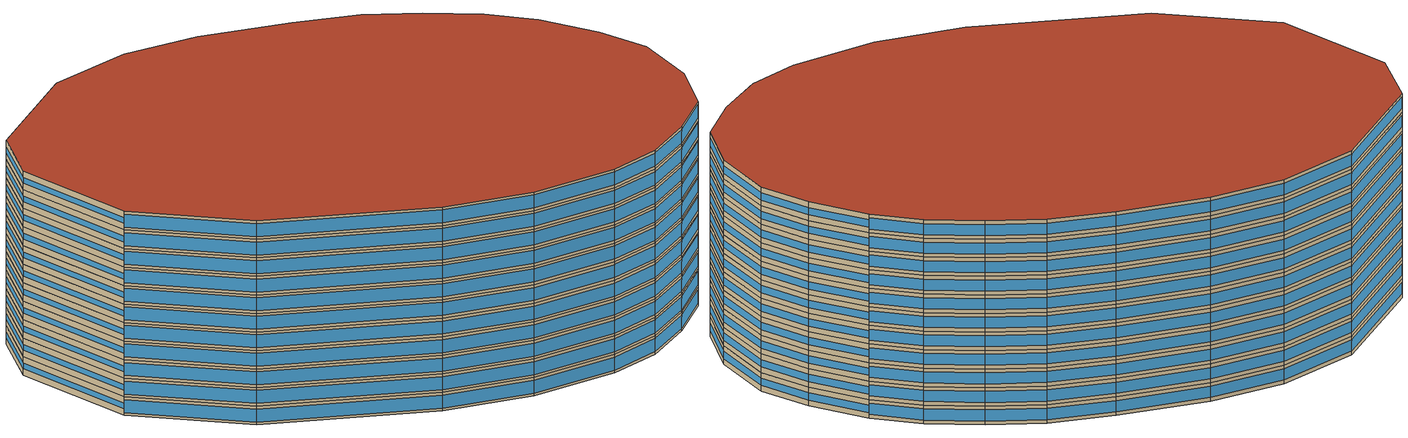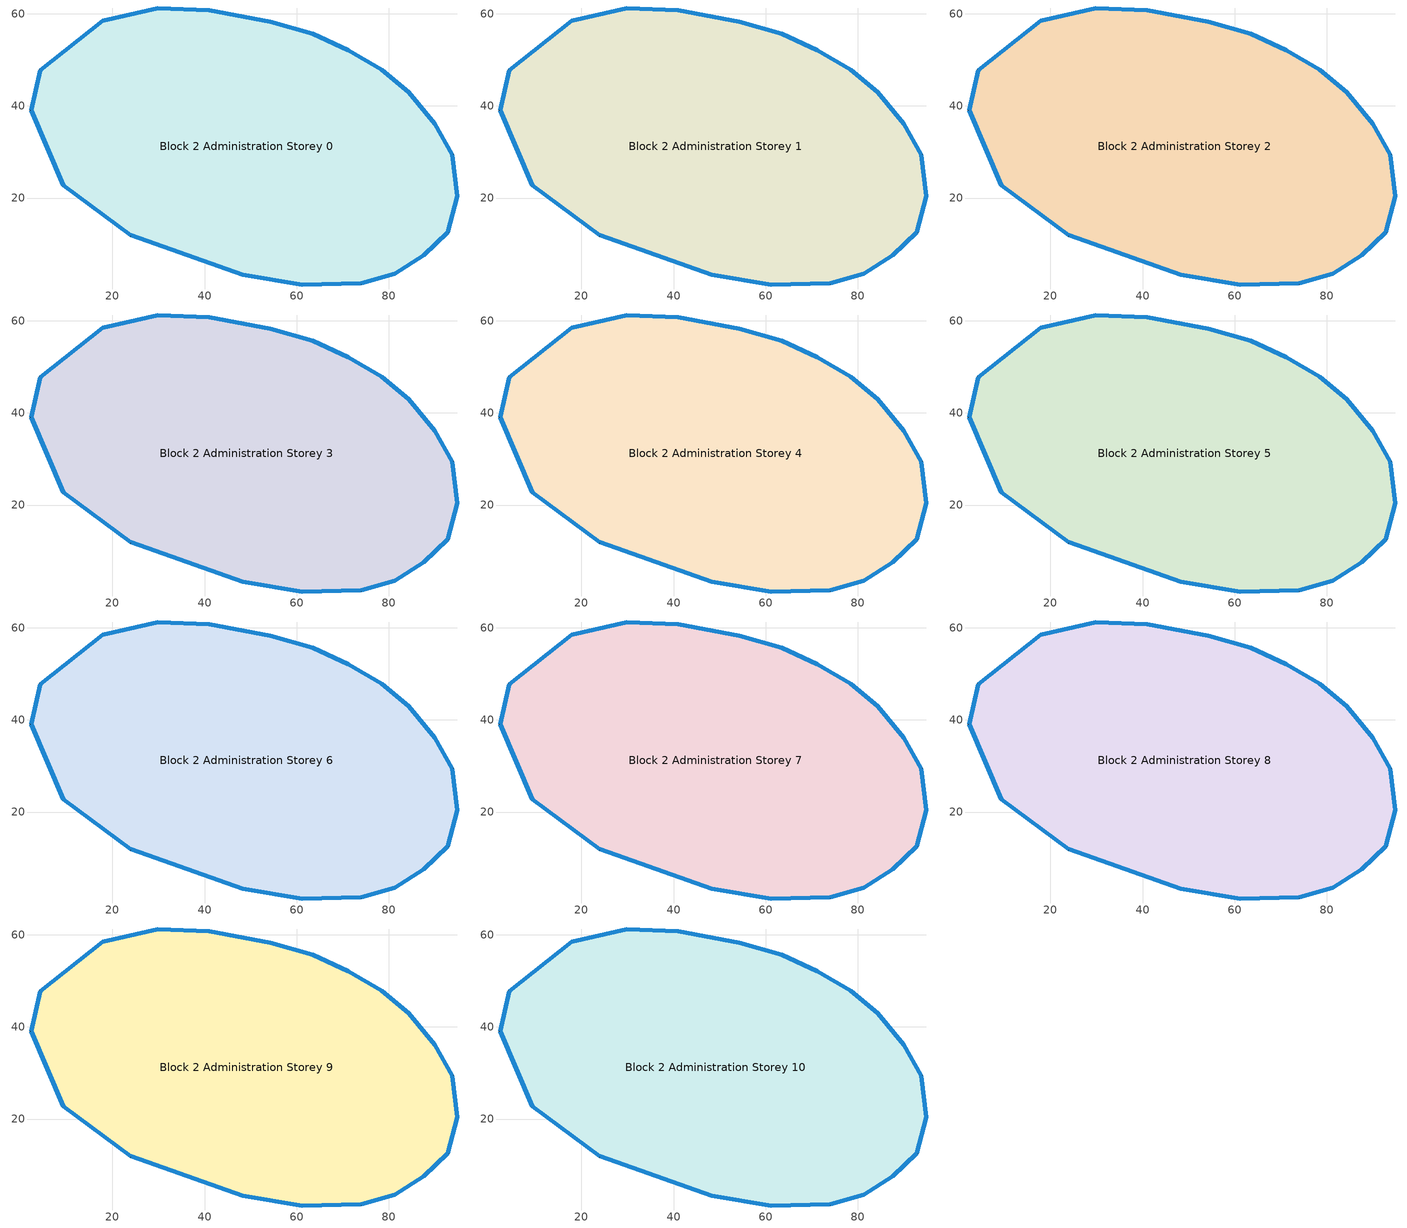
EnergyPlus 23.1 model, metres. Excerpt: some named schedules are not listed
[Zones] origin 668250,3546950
Block 2 Administration Storey 0
 floor ground (Project Floor): 84.34,42.97 90.03,36.08 93.82,29.38 94.82,20.41 92.78,12.61 87.57,7.54 81.31,3.55 73.98,1.55 61.23,1.11 48.26,3.34 24.03,11.92 9.3,22.77 2.42,39.07 4.36,47.75 17.87,58.51 29.82,61.26 40.98,60.77 54.24,58.22 63.54,55.71 71.25,52.07 78.5,47.86 z0
 wall outside (Project Wall): 78.5,47.86 71.25,52.07 63.54,55.71 54.24,58.22 40.98,60.77 29.82,61.26 17.87,58.51 4.36,47.75 2.42,39.07 9.3,22.77 24.03,11.92 48.26,3.34 61.23,1.11 73.98,1.55 81.31,3.55 87.57,7.54 92.78,12.61 94.82,20.41 93.82,29.38 90.03,36.08 84.34,42.97 78.5,47.86 z0:2.91
 window (Administration_north_window_construction): 78.5,47.87 71.26,52.07 / 71.25,52.07 63.55,55.71 / 63.54,55.71 54.25,58.22 / 54.24,58.22 40.99,60.77 / 40.97,60.77 29.83,61.26 / 29.82,61.25 17.88,58.51 / 17.87,58.5 4.36,47.75 / 84.34,42.97 78.5,47.86 z0.58:2.33
 window (Administration_west_window_construction): 4.36,47.74 2.42,39.07 / 2.43,39.06 9.3,22.78 z1.02:1.89
 window (Administration_south_window_construction): 9.31,22.76 24.02,11.93 / 24.04,11.92 48.24,3.34 / 48.26,3.34 61.23,1.11 / 61.24,1.11 73.97,1.55 / 73.98,1.55 81.31,3.55 / 81.31,3.55 87.57,7.53 / 87.58,7.54 92.78,12.61 z0.44:2.47
 window (Administration_east_window_construction): 92.78,12.62 94.82,20.41 / 94.82,20.41 93.82,29.37 / 93.82,29.38 90.03,36.07 / 90.03,36.08 84.35,42.97 z0.87:2.04
 roof outside (Project Ceiling): 87.57,7.54 92.78,12.61 94.82,20.41 93.82,29.38 90.03,36.08 84.34,42.97 78.5,47.86 71.25,52.07 63.54,55.71 54.24,58.22 40.98,60.77 29.82,61.26 17.87,58.51 4.36,47.75 2.42,39.07 9.3,22.77 24.03,11.92 48.26,3.34 61.23,1.11 73.98,1.55 81.31,3.55 z2.91
Block 2 Administration Storey 1
 floor outside (Project Floor): 84.34,42.97 90.03,36.08 93.82,29.38 94.82,20.41 92.78,12.61 87.57,7.54 81.31,3.55 73.98,1.55 61.23,1.11 48.26,3.34 24.03,11.92 9.3,22.77 2.42,39.07 4.36,47.75 17.87,58.51 29.82,61.26 40.98,60.77 54.24,58.22 63.54,55.71 71.25,52.07 78.5,47.86 z2.91
 wall outside (Project Wall): 78.5,47.86 71.25,52.07 63.54,55.71 54.24,58.22 40.98,60.77 29.82,61.26 17.87,58.51 4.36,47.75 2.42,39.07 9.3,22.77 24.03,11.92 48.26,3.34 61.23,1.11 73.98,1.55 81.31,3.55 87.57,7.54 92.78,12.61 94.82,20.41 93.82,29.38 90.03,36.08 84.34,42.97 78.5,47.86 z2.91:5.82
 window (Administration_north_window_construction): 78.5,47.87 71.26,52.07 / 71.25,52.07 63.55,55.71 / 63.54,55.71 54.25,58.22 / 54.24,58.22 40.99,60.77 / 40.97,60.77 29.83,61.26 / 29.82,61.25 17.88,58.51 / 17.87,58.5 4.36,47.75 / 84.34,42.97 78.5,47.86 z3.49:5.24
 window (Administration_west_window_construction): 4.36,47.74 2.42,39.07 / 2.43,39.06 9.3,22.78 z3.93:4.8
 window (Administration_south_window_construction): 9.31,22.76 24.02,11.93 / 24.04,11.92 48.24,3.34 / 48.26,3.34 61.23,1.11 / 61.24,1.11 73.97,1.55 / 73.98,1.55 81.31,3.55 / 81.31,3.55 87.57,7.53 / 87.58,7.54 92.78,12.61 z3.35:5.38
 window (Administration_east_window_construction): 92.78,12.62 94.82,20.41 / 94.82,20.41 93.82,29.37 / 93.82,29.38 90.03,36.07 / 90.03,36.08 84.35,42.97 z3.78:4.95
 roof outside (Project Ceiling): 87.57,7.54 92.78,12.61 94.82,20.41 93.82,29.38 90.03,36.08 84.34,42.97 78.5,47.86 71.25,52.07 63.54,55.71 54.24,58.22 40.98,60.77 29.82,61.26 17.87,58.51 4.36,47.75 2.42,39.07 9.3,22.77 24.03,11.92 48.26,3.34 61.23,1.11 73.98,1.55 81.31,3.55 z5.82
Block 2 Administration Storey 2
 floor outside (Project Floor): 84.34,42.97 90.03,36.08 93.82,29.38 94.82,20.41 92.78,12.61 87.57,7.54 81.31,3.55 73.98,1.55 61.23,1.11 48.26,3.34 24.03,11.92 9.3,22.77 2.42,39.07 4.36,47.75 17.87,58.51 29.82,61.26 40.98,60.77 54.24,58.22 63.54,55.71 71.25,52.07 78.5,47.86 z5.82
 wall outside (Project Wall): 78.5,47.86 71.25,52.07 63.54,55.71 54.24,58.22 40.98,60.77 29.82,61.26 17.87,58.51 4.36,47.75 2.42,39.07 9.3,22.77 24.03,11.92 48.26,3.34 61.23,1.11 73.98,1.55 81.31,3.55 87.57,7.54 92.78,12.61 94.82,20.41 93.82,29.38 90.03,36.08 84.34,42.97 78.5,47.86 z5.82:8.73
 window (Administration_north_window_construction): 78.5,47.87 71.26,52.07 / 71.25,52.07 63.55,55.71 / 63.54,55.71 54.25,58.22 / 54.24,58.22 40.99,60.77 / 40.97,60.77 29.83,61.26 / 29.82,61.25 17.88,58.51 / 17.87,58.5 4.36,47.75 / 84.34,42.97 78.5,47.86 z6.4:8.15
 window (Administration_west_window_construction): 4.36,47.74 2.42,39.07 / 2.43,39.06 9.3,22.78 z6.84:7.71
 window (Administration_south_window_construction): 9.31,22.76 24.02,11.93 / 24.04,11.92 48.24,3.34 / 48.26,3.34 61.23,1.11 / 61.24,1.11 73.97,1.55 / 73.98,1.55 81.31,3.55 / 81.31,3.55 87.57,7.53 / 87.58,7.54 92.78,12.61 z6.25:8.29
 window (Administration_east_window_construction): 92.78,12.62 94.82,20.41 / 94.82,20.41 93.82,29.37 / 93.82,29.38 90.03,36.07 / 90.03,36.08 84.35,42.97 z6.69:7.85
 roof outside (Project Ceiling): 87.57,7.54 92.78,12.61 94.82,20.41 93.82,29.38 90.03,36.08 84.34,42.97 78.5,47.86 71.25,52.07 63.54,55.71 54.24,58.22 40.98,60.77 29.82,61.26 17.87,58.51 4.36,47.75 2.42,39.07 9.3,22.77 24.03,11.92 48.26,3.34 61.23,1.11 73.98,1.55 81.31,3.55 z8.73
Block 2 Administration Storey 3
 floor outside (Project Floor): 84.34,42.97 90.03,36.08 93.82,29.38 94.82,20.41 92.78,12.61 87.57,7.54 81.31,3.55 73.98,1.55 61.23,1.11 48.26,3.34 24.03,11.92 9.3,22.77 2.42,39.07 4.36,47.75 17.87,58.51 29.82,61.26 40.98,60.77 54.24,58.22 63.54,55.71 71.25,52.07 78.5,47.86 z8.73
 wall outside (Project Wall): 78.5,47.86 71.25,52.07 63.54,55.71 54.24,58.22 40.98,60.77 29.82,61.26 17.87,58.51 4.36,47.75 2.42,39.07 9.3,22.77 24.03,11.92 48.26,3.34 61.23,1.11 73.98,1.55 81.31,3.55 87.57,7.54 92.78,12.61 94.82,20.41 93.82,29.38 90.03,36.08 84.34,42.97 78.5,47.86 z8.73:11.64
 window (Administration_north_window_construction): 78.5,47.87 71.26,52.07 / 71.25,52.07 63.55,55.71 / 63.54,55.71 54.25,58.22 / 54.24,58.22 40.99,60.77 / 40.97,60.77 29.83,61.26 / 29.82,61.25 17.88,58.51 / 17.87,58.5 4.36,47.75 / 84.34,42.97 78.5,47.86 z9.31:11.05
 window (Administration_west_window_construction): 4.36,47.74 2.42,39.07 / 2.43,39.06 9.3,22.78 z9.75:10.62
 window (Administration_south_window_construction): 9.31,22.76 24.02,11.93 / 24.04,11.92 48.24,3.34 / 48.26,3.34 61.23,1.11 / 61.24,1.11 73.97,1.55 / 73.98,1.55 81.31,3.55 / 81.31,3.55 87.57,7.53 / 87.58,7.54 92.78,12.61 z9.16:11.2
 window (Administration_east_window_construction): 92.78,12.62 94.82,20.41 / 94.82,20.41 93.82,29.37 / 93.82,29.38 90.03,36.07 / 90.03,36.08 84.35,42.97 z9.6:10.76
 roof outside (Project Ceiling): 87.57,7.54 92.78,12.61 94.82,20.41 93.82,29.38 90.03,36.08 84.34,42.97 78.5,47.86 71.25,52.07 63.54,55.71 54.24,58.22 40.98,60.77 29.82,61.26 17.87,58.51 4.36,47.75 2.42,39.07 9.3,22.77 24.03,11.92 48.26,3.34 61.23,1.11 73.98,1.55 81.31,3.55 z11.64
Block 2 Administration Storey 4
 floor outside (Project Floor): 84.34,42.97 90.03,36.08 93.82,29.38 94.82,20.41 92.78,12.61 87.57,7.54 81.31,3.55 73.98,1.55 61.23,1.11 48.26,3.34 24.03,11.92 9.3,22.77 2.42,39.07 4.36,47.75 17.87,58.51 29.82,61.26 40.98,60.77 54.24,58.22 63.54,55.71 71.25,52.07 78.5,47.86 z11.64
 wall outside (Project Wall): 78.5,47.86 71.25,52.07 63.54,55.71 54.24,58.22 40.98,60.77 29.82,61.26 17.87,58.51 4.36,47.75 2.42,39.07 9.3,22.77 24.03,11.92 48.26,3.34 61.23,1.11 73.98,1.55 81.31,3.55 87.57,7.54 92.78,12.61 94.82,20.41 93.82,29.38 90.03,36.08 84.34,42.97 78.5,47.86 z11.64:14.55
 window (Administration_north_window_construction): 78.5,47.87 71.26,52.07 / 71.25,52.07 63.55,55.71 / 63.54,55.71 54.25,58.22 / 54.24,58.22 40.99,60.77 / 40.97,60.77 29.83,61.26 / 29.82,61.25 17.88,58.51 / 17.87,58.5 4.36,47.75 / 84.34,42.97 78.5,47.86 z12.22:13.96
 window (Administration_west_window_construction): 4.36,47.74 2.42,39.07 / 2.43,39.06 9.3,22.78 z12.65:13.53
 window (Administration_south_window_construction): 9.31,22.76 24.02,11.93 / 24.04,11.92 48.24,3.34 / 48.26,3.34 61.23,1.11 / 61.24,1.11 73.97,1.55 / 73.98,1.55 81.31,3.55 / 81.31,3.55 87.57,7.53 / 87.58,7.54 92.78,12.61 z12.07:14.11
 window (Administration_east_window_construction): 92.78,12.62 94.82,20.41 / 94.82,20.41 93.82,29.37 / 93.82,29.38 90.03,36.07 / 90.03,36.08 84.35,42.97 z12.51:13.67
 roof outside (Project Ceiling): 87.57,7.54 92.78,12.61 94.82,20.41 93.82,29.38 90.03,36.08 84.34,42.97 78.5,47.86 71.25,52.07 63.54,55.71 54.24,58.22 40.98,60.77 29.82,61.26 17.87,58.51 4.36,47.75 2.42,39.07 9.3,22.77 24.03,11.92 48.26,3.34 61.23,1.11 73.98,1.55 81.31,3.55 z14.55
Block 2 Administration Storey 5
 floor outside (Project Floor): 84.34,42.97 90.03,36.08 93.82,29.38 94.82,20.41 92.78,12.61 87.57,7.54 81.31,3.55 73.98,1.55 61.23,1.11 48.26,3.34 24.03,11.92 9.3,22.77 2.42,39.07 4.36,47.75 17.87,58.51 29.82,61.26 40.98,60.77 54.24,58.22 63.54,55.71 71.25,52.07 78.5,47.86 z14.55
 wall outside (Project Wall): 78.5,47.86 71.25,52.07 63.54,55.71 54.24,58.22 40.98,60.77 29.82,61.26 17.87,58.51 4.36,47.75 2.42,39.07 9.3,22.77 24.03,11.92 48.26,3.34 61.23,1.11 73.98,1.55 81.31,3.55 87.57,7.54 92.78,12.61 94.82,20.41 93.82,29.38 90.03,36.08 84.34,42.97 78.5,47.86 z14.55:17.45
 window (Administration_north_window_construction): 78.5,47.87 71.26,52.07 / 71.25,52.07 63.55,55.71 / 63.54,55.71 54.25,58.22 / 54.24,58.22 40.99,60.77 / 40.97,60.77 29.83,61.26 / 29.82,61.25 17.88,58.51 / 17.87,58.5 4.36,47.75 / 84.34,42.97 78.5,47.86 z15.13:16.87
 window (Administration_west_window_construction): 4.36,47.74 2.42,39.07 / 2.43,39.06 9.3,22.78 z15.56:16.44
 window (Administration_south_window_construction): 9.31,22.76 24.02,11.93 / 24.04,11.92 48.24,3.34 / 48.26,3.34 61.23,1.11 / 61.24,1.11 73.97,1.55 / 73.98,1.55 81.31,3.55 / 81.31,3.55 87.57,7.53 / 87.58,7.54 92.78,12.61 z14.98:17.02
 window (Administration_east_window_construction): 92.78,12.62 94.82,20.41 / 94.82,20.41 93.82,29.37 / 93.82,29.38 90.03,36.07 / 90.03,36.08 84.35,42.97 z15.42:16.58
 roof outside (Project Ceiling): 87.57,7.54 92.78,12.61 94.82,20.41 93.82,29.38 90.03,36.08 84.34,42.97 78.5,47.86 71.25,52.07 63.54,55.71 54.24,58.22 40.98,60.77 29.82,61.26 17.87,58.51 4.36,47.75 2.42,39.07 9.3,22.77 24.03,11.92 48.26,3.34 61.23,1.11 73.98,1.55 81.31,3.55 z17.45
Block 2 Administration Storey 6
 floor outside (Project Floor): 84.34,42.97 90.03,36.08 93.82,29.38 94.82,20.41 92.78,12.61 87.57,7.54 81.31,3.55 73.98,1.55 61.23,1.11 48.26,3.34 24.03,11.92 9.3,22.77 2.42,39.07 4.36,47.75 17.87,58.51 29.82,61.26 40.98,60.77 54.24,58.22 63.54,55.71 71.25,52.07 78.5,47.86 z17.45
 wall outside (Project Wall): 78.5,47.86 71.25,52.07 63.54,55.71 54.24,58.22 40.98,60.77 29.82,61.26 17.87,58.51 4.36,47.75 2.42,39.07 9.3,22.77 24.03,11.92 48.26,3.34 61.23,1.11 73.98,1.55 81.31,3.55 87.57,7.54 92.78,12.61 94.82,20.41 93.82,29.38 90.03,36.08 84.34,42.97 78.5,47.86 z17.45:20.36
 window (Administration_north_window_construction): 78.5,47.87 71.26,52.07 / 71.25,52.07 63.55,55.71 / 63.54,55.71 54.25,58.22 / 54.24,58.22 40.99,60.77 / 40.97,60.77 29.83,61.26 / 29.82,61.25 17.88,58.51 / 17.87,58.5 4.36,47.75 / 84.34,42.97 78.5,47.86 z18.04:19.78
 window (Administration_west_window_construction): 4.36,47.74 2.42,39.07 / 2.43,39.06 9.3,22.78 z18.47:19.35
 window (Administration_south_window_construction): 9.31,22.76 24.02,11.93 / 24.04,11.92 48.24,3.34 / 48.26,3.34 61.23,1.11 / 61.24,1.11 73.97,1.55 / 73.98,1.55 81.31,3.55 / 81.31,3.55 87.57,7.53 / 87.58,7.54 92.78,12.61 z17.89:19.93
 window (Administration_east_window_construction): 92.78,12.62 94.82,20.41 / 94.82,20.41 93.82,29.37 / 93.82,29.38 90.03,36.07 / 90.03,36.08 84.35,42.97 z18.33:19.49
 roof outside (Project Ceiling): 87.57,7.54 92.78,12.61 94.82,20.41 93.82,29.38 90.03,36.08 84.34,42.97 78.5,47.86 71.25,52.07 63.54,55.71 54.24,58.22 40.98,60.77 29.82,61.26 17.87,58.51 4.36,47.75 2.42,39.07 9.3,22.77 24.03,11.92 48.26,3.34 61.23,1.11 73.98,1.55 81.31,3.55 z20.36
Block 2 Administration Storey 7
 floor outside (Project Floor): 84.34,42.97 90.03,36.08 93.82,29.38 94.82,20.41 92.78,12.61 87.57,7.54 81.31,3.55 73.98,1.55 61.23,1.11 48.26,3.34 24.03,11.92 9.3,22.77 2.42,39.07 4.36,47.75 17.87,58.51 29.82,61.26 40.98,60.77 54.24,58.22 63.54,55.71 71.25,52.07 78.5,47.86 z20.36
 wall outside (Project Wall): 78.5,47.86 71.25,52.07 63.54,55.71 54.24,58.22 40.98,60.77 29.82,61.26 17.87,58.51 4.36,47.75 2.42,39.07 9.3,22.77 24.03,11.92 48.26,3.34 61.23,1.11 73.98,1.55 81.31,3.55 87.57,7.54 92.78,12.61 94.82,20.41 93.82,29.38 90.03,36.08 84.34,42.97 78.5,47.86 z20.36:23.27
 window (Administration_north_window_construction): 78.5,47.87 71.26,52.07 / 71.25,52.07 63.55,55.71 / 63.54,55.71 54.25,58.22 / 54.24,58.22 40.99,60.77 / 40.97,60.77 29.83,61.26 / 29.82,61.25 17.88,58.51 / 17.87,58.5 4.36,47.75 / 84.34,42.97 78.5,47.86 z20.95:22.69
 window (Administration_west_window_construction): 4.36,47.74 2.42,39.07 / 2.43,39.06 9.3,22.78 z21.38:22.25
 window (Administration_south_window_construction): 9.31,22.76 24.02,11.93 / 24.04,11.92 48.24,3.34 / 48.26,3.34 61.23,1.11 / 61.24,1.11 73.97,1.55 / 73.98,1.55 81.31,3.55 / 81.31,3.55 87.57,7.53 / 87.58,7.54 92.78,12.61 z20.8:22.84
 window (Administration_east_window_construction): 92.78,12.62 94.82,20.41 / 94.82,20.41 93.82,29.37 / 93.82,29.38 90.03,36.07 / 90.03,36.08 84.35,42.97 z21.24:22.4
 roof outside (Project Ceiling): 87.57,7.54 92.78,12.61 94.82,20.41 93.82,29.38 90.03,36.08 84.34,42.97 78.5,47.86 71.25,52.07 63.54,55.71 54.24,58.22 40.98,60.77 29.82,61.26 17.87,58.51 4.36,47.75 2.42,39.07 9.3,22.77 24.03,11.92 48.26,3.34 61.23,1.11 73.98,1.55 81.31,3.55 z23.27
Block 2 Administration Storey 8
 floor outside (Project Floor): 84.34,42.97 90.03,36.08 93.82,29.38 94.82,20.41 92.78,12.61 87.57,7.54 81.31,3.55 73.98,1.55 61.23,1.11 48.26,3.34 24.03,11.92 9.3,22.77 2.42,39.07 4.36,47.75 17.87,58.51 29.82,61.26 40.98,60.77 54.24,58.22 63.54,55.71 71.25,52.07 78.5,47.86 z23.27
 wall outside (Project Wall): 78.5,47.86 71.25,52.07 63.54,55.71 54.24,58.22 40.98,60.77 29.82,61.26 17.87,58.51 4.36,47.75 2.42,39.07 9.3,22.77 24.03,11.92 48.26,3.34 61.23,1.11 73.98,1.55 81.31,3.55 87.57,7.54 92.78,12.61 94.82,20.41 93.82,29.38 90.03,36.08 84.34,42.97 78.5,47.86 z23.27:26.18
 window (Administration_north_window_construction): 78.5,47.87 71.26,52.07 / 71.25,52.07 63.55,55.71 / 63.54,55.71 54.25,58.22 / 54.24,58.22 40.99,60.77 / 40.97,60.77 29.83,61.26 / 29.82,61.25 17.88,58.51 / 17.87,58.5 4.36,47.75 / 84.34,42.97 78.5,47.86 z23.85:25.6
 window (Administration_west_window_construction): 4.36,47.74 2.42,39.07 / 2.43,39.06 9.3,22.78 z24.29:25.16
 window (Administration_south_window_construction): 9.31,22.76 24.02,11.93 / 24.04,11.92 48.24,3.34 / 48.26,3.34 61.23,1.11 / 61.24,1.11 73.97,1.55 / 73.98,1.55 81.31,3.55 / 81.31,3.55 87.57,7.53 / 87.58,7.54 92.78,12.61 z23.71:25.75
 window (Administration_east_window_construction): 92.78,12.62 94.82,20.41 / 94.82,20.41 93.82,29.37 / 93.82,29.38 90.03,36.07 / 90.03,36.08 84.35,42.97 z24.15:25.31
 roof outside (Project Ceiling): 87.57,7.54 92.78,12.61 94.82,20.41 93.82,29.38 90.03,36.08 84.34,42.97 78.5,47.86 71.25,52.07 63.54,55.71 54.24,58.22 40.98,60.77 29.82,61.26 17.87,58.51 4.36,47.75 2.42,39.07 9.3,22.77 24.03,11.92 48.26,3.34 61.23,1.11 73.98,1.55 81.31,3.55 z26.18
Block 2 Administration Storey 9
 floor outside (Project Floor): 84.34,42.97 90.03,36.08 93.82,29.38 94.82,20.41 92.78,12.61 87.57,7.54 81.31,3.55 73.98,1.55 61.23,1.11 48.26,3.34 24.03,11.92 9.3,22.77 2.42,39.07 4.36,47.75 17.87,58.51 29.82,61.26 40.98,60.77 54.24,58.22 63.54,55.71 71.25,52.07 78.5,47.86 z26.18
 wall outside (Project Wall): 78.5,47.86 71.25,52.07 63.54,55.71 54.24,58.22 40.98,60.77 29.82,61.26 17.87,58.51 4.36,47.75 2.42,39.07 9.3,22.77 24.03,11.92 48.26,3.34 61.23,1.11 73.98,1.55 81.31,3.55 87.57,7.54 92.78,12.61 94.82,20.41 93.82,29.38 90.03,36.08 84.34,42.97 78.5,47.86 z26.18:29.09
 window (Administration_north_window_construction): 78.5,47.87 71.26,52.07 / 71.25,52.07 63.55,55.71 / 63.54,55.71 54.25,58.22 / 54.24,58.22 40.99,60.77 / 40.97,60.77 29.83,61.26 / 29.82,61.25 17.88,58.51 / 17.87,58.5 4.36,47.75 / 84.34,42.97 78.5,47.86 z26.76:28.51
 window (Administration_west_window_construction): 4.36,47.74 2.42,39.07 / 2.43,39.06 9.3,22.78 z27.2:28.07
 window (Administration_south_window_construction): 9.31,22.76 24.02,11.93 / 24.04,11.92 48.24,3.34 / 48.26,3.34 61.23,1.11 / 61.24,1.11 73.97,1.55 / 73.98,1.55 81.31,3.55 / 81.31,3.55 87.57,7.53 / 87.58,7.54 92.78,12.61 z26.62:28.65
 window (Administration_east_window_construction): 92.78,12.62 94.82,20.41 / 94.82,20.41 93.82,29.37 / 93.82,29.38 90.03,36.07 / 90.03,36.08 84.35,42.97 z27.05:28.22
 roof outside (Project Ceiling): 87.57,7.54 92.78,12.61 94.82,20.41 93.82,29.38 90.03,36.08 84.34,42.97 78.5,47.86 71.25,52.07 63.54,55.71 54.24,58.22 40.98,60.77 29.82,61.26 17.87,58.51 4.36,47.75 2.42,39.07 9.3,22.77 24.03,11.92 48.26,3.34 61.23,1.11 73.98,1.55 81.31,3.55 z29.09
Block 2 Administration Storey 10
 floor outside (Project Floor): 84.34,42.97 90.03,36.08 93.82,29.38 94.82,20.41 92.78,12.61 87.57,7.54 81.31,3.55 73.98,1.55 61.23,1.11 48.26,3.34 24.03,11.92 9.3,22.77 2.42,39.07 4.36,47.75 17.87,58.51 29.82,61.26 40.98,60.77 54.24,58.22 63.54,55.71 71.25,52.07 78.5,47.86 z29.09
 wall outside (Project Wall): 78.5,47.86 71.25,52.07 63.54,55.71 54.24,58.22 40.98,60.77 29.82,61.26 17.87,58.51 4.36,47.75 2.42,39.07 9.3,22.77 24.03,11.92 48.26,3.34 61.23,1.11 73.98,1.55 81.31,3.55 87.57,7.54 92.78,12.61 94.82,20.41 93.82,29.38 90.03,36.08 84.34,42.97 78.5,47.86 z29.09:32
 window (Administration_north_window_construction): 78.5,47.87 71.26,52.07 / 71.25,52.07 63.55,55.71 / 63.54,55.71 54.25,58.22 / 54.24,58.22 40.99,60.77 / 40.97,60.77 29.83,61.26 / 29.82,61.25 17.88,58.51 / 17.87,58.5 4.36,47.75 / 84.34,42.97 78.5,47.86 z29.67:31.42
 window (Administration_west_window_construction): 4.36,47.74 2.42,39.07 / 2.43,39.06 9.3,22.78 z30.11:30.98
 window (Administration_south_window_construction): 9.31,22.76 24.02,11.93 / 24.04,11.92 48.24,3.34 / 48.26,3.34 61.23,1.11 / 61.24,1.11 73.97,1.55 / 73.98,1.55 81.31,3.55 / 81.31,3.55 87.57,7.53 / 87.58,7.54 92.78,12.61 z29.53:31.56
 window (Administration_east_window_construction): 92.78,12.62 94.82,20.41 / 94.82,20.41 93.82,29.37 / 93.82,29.38 90.03,36.07 / 90.03,36.08 84.35,42.97 z29.96:31.13
 roof outside (Project Flat Roof): 87.57,7.54 92.78,12.61 94.82,20.41 93.82,29.38 90.03,36.08 84.34,42.97 78.5,47.86 71.25,52.07 63.54,55.71 54.24,58.22 40.98,60.77 29.82,61.26 17.87,58.51 4.36,47.75 2.42,39.07 9.3,22.77 24.03,11.92 48.26,3.34 61.23,1.11 73.98,1.55 81.31,3.55 z32
[Building]
Building_1: North Axis=0; Terrain=City; Loads Convergence Tolerance Value=0.04; Temperature Convergence Tolerance Value=0.4; Solar Distribution=FullExterior; Maximum Number of Warmup Days=25; Minimum Number of Warmup Days=6
[Site:Location]
CHN Design_Conditions: Latitude=30; Longitude=114; Time Zone=8; Elevation=12
[SIZINGPERIOD:DESIGNDAY] Day of Month=21; DryBulb Temperature Range Modifier Type=DefaultMultipliers; Humidity Condition Type=Wetbulb; Barometric Pressure=101181; Rain Indicator=No; Snow Indicator=No; Daylight Saving Time Indicator=No; Sky Clearness=0; Begin Environment Reset Mode=FullResetAtBeginEnvironment
Name | Month | Day Type | Maximum DryBulb Temperature | Daily DryBulb Temperature Range | Wetbulb or DewPoint at Maximum DryBulb | Wind Speed | Wind Direction | Solar Model Indicator | ASHRAE Clear Sky Optical Depth for Beam Irradiance taub | ASHRAE Clear Sky Optical Depth for Diffuse Irradiance taud
Ann Htg 99.6% Condns DB | 1 | WinterDesignDay | -10 | 0 | -4.8 | 1 | 340 | ASHRAEClearSky | 0 | 0
Ann Clg .4% Condns DB=>MWB | 7 | SummerDesignDay | 40 | 6.6 | 27.1 | 3.5 | 220 | ASHRAETau | 0.781 | 1.413
[MATERIAL]
DefaultMaterial: Roughness=Rough; Thickness=0.1; Conductivity=0.1; Density=1000; Specific Heat=1000; Thermal Absorptance=0.9; Solar Absorptance=0.7; Visible Absorptance=0.7
[WINDOWMATERIAL:SIMPLEGLAZINGSYSTEM] UFactor=3; Visible Transmittance=0.6
Name | Solar Heat Gain Coefficient
Administration_east_window; Administration_south_window; Administration_west_window | 0.3
Administration_north_window | 0.35
[CONSTRUCTION]
Project Wall; Project Floor; Project Flat Roof; Project Ceiling: DefaultMaterial
Administration_east_window_construction: Administration_east_window
Administration_south_window_construction: Administration_south_window
Administration_west_window_construction: Administration_west_window
Administration_north_window_construction: Administration_north_window
[SPACE] Ceiling Height=autocalculate; Volume=autocalculate; Floor Area=autocalculate; Space Type=Administration
Name | Zone
Block 2 Administration Storey 0_space | Block 2 Administration Storey 0
Block 2 Administration Storey 1_space | Block 2 Administration Storey 1
Block 2 Administration Storey 2_space | Block 2 Administration Storey 2
Block 2 Administration Storey 3_space | Block 2 Administration Storey 3
Block 2 Administration Storey 4_space | Block 2 Administration Storey 4
Block 2 Administration Storey 5_space | Block 2 Administration Storey 5
Block 2 Administration Storey 6_space | Block 2 Administration Storey 6
Block 2 Administration Storey 7_space | Block 2 Administration Storey 7
Block 2 Administration Storey 8_space | Block 2 Administration Storey 8
Block 2 Administration Storey 9_space | Block 2 Administration Storey 9
Block 2 Administration Storey 10_space | Block 2 Administration Storey 10
[SPACELIST]
Administration: Block 2 Administration Storey 0_space, Block 2 Administration Storey 1_space, Block 2 Administration Storey 2_space, Block 2 Administration Storey 3_space, Block 2 Administration Storey 4_space, Block 2 Administration Storey 5_space, Block 2 Administration Storey 6_space, Block 2 Administration Storey 7_space, Block 2 Administration Storey 8_space, Block 2 Administration Storey 9_space, Block 2 Administration Storey 10_space
[ZONE] Type=1; Multiplier=1; Ceiling Height=autocalculate; Volume=autocalculate; Floor Area=autocalculate; Part of Total Floor Area=Yes
Block 2 Administration Storey 0; Block 2 Administration Storey 1; Block 2 Administration Storey 2; Block 2 Administration Storey 3; Block 2 Administration Storey 4; Block 2 Administration Storey 5; Block 2 Administration Storey 6; Block 2 Administration Storey 7; Block 2 Administration Storey 8; Block 2 Administration Storey 9; Block 2 Administration Storey 10
[PEOPLE]
People_for_administration: Zone or ZoneList or Space or SpaceList=Administration; Number of People Schedule=SeasonalSchedule_Schedule_administration_people; Number of People Calculation Method=People/Area; People per Floor Area=0.125; Fraction Radiant=0.3; Sensible Heat Fraction=autocalculate; Activity Level Schedule=SeasonalSchedule_Schedule_administration_activity; Carbon Dioxide Generation Rate=3.82e-08; Enable ASHRAE 55 Comfort Warnings=No; Mean Radiant Temperature Calculation Type=ZoneAveraged; Clothing Insulation Calculation Method=ClothingInsulationSchedule; Cold Stress Temperature Threshold=15.56; Heat Stress Temperature Threshold=30
[LIGHTS]
Light_for_administration: Zone or ZoneList or Space or SpaceList=Administration; Schedule=SeasonalSchedule_administration_lighting; Design Level Calculation Method=Watts/Area; Watts per Zone Floor Area=8; Return Air Fraction=0; Fraction Radiant=0.32; Fraction Visible=0.25; Fraction Replaceable=1; EndUse Subcategory=General; Return Air Fraction Calculated from Plenum Temperature=No; Return Air Fraction Function of Plenum Temperature Coefficient 1=0; Return Air Fraction Function of Plenum Temperature Coefficient 2=0
[ELECTRICEQUIPMENT]
Equipment_for_administration: Zone or ZoneList or Space or SpaceList=Administration; Schedule=SeasonalSchedule_Schedule_administration_equipment; Design Level Calculation Method=Watts/Area; Watts per Zone Floor Area=15; Fraction Latent=0; Fraction Radiant=0; Fraction Lost=0; EndUse Subcategory=Electric Equipment
[DAYLIGHTING:CONTROLS] Illuminance Setpoint at Reference Point 1=300
Name | Zone or Space | Glare Calculation Daylighting Reference Point | Daylighting Reference Point 1
Dlight_Block 2 Administration Storey 0 | Block 2 Administration Storey 0 | Rpoint_Block 2 Administration Storey 0 | Rpoint_Block 2 Administration Storey 0
Dlight_Block 2 Administration Storey 1 | Block 2 Administration Storey 1 | Rpoint_Block 2 Administration Storey 1 | Rpoint_Block 2 Administration Storey 1
Dlight_Block 2 Administration Storey 2 | Block 2 Administration Storey 2 | Rpoint_Block 2 Administration Storey 2 | Rpoint_Block 2 Administration Storey 2
Dlight_Block 2 Administration Storey 3 | Block 2 Administration Storey 3 | Rpoint_Block 2 Administration Storey 3 | Rpoint_Block 2 Administration Storey 3
Dlight_Block 2 Administration Storey 4 | Block 2 Administration Storey 4 | Rpoint_Block 2 Administration Storey 4 | Rpoint_Block 2 Administration Storey 4
Dlight_Block 2 Administration Storey 5 | Block 2 Administration Storey 5 | Rpoint_Block 2 Administration Storey 5 | Rpoint_Block 2 Administration Storey 5
Dlight_Block 2 Administration Storey 6 | Block 2 Administration Storey 6 | Rpoint_Block 2 Administration Storey 6 | Rpoint_Block 2 Administration Storey 6
Dlight_Block 2 Administration Storey 7 | Block 2 Administration Storey 7 | Rpoint_Block 2 Administration Storey 7 | Rpoint_Block 2 Administration Storey 7
Dlight_Block 2 Administration Storey 8 | Block 2 Administration Storey 8 | Rpoint_Block 2 Administration Storey 8 | Rpoint_Block 2 Administration Storey 8
Dlight_Block 2 Administration Storey 9 | Block 2 Administration Storey 9 | Rpoint_Block 2 Administration Storey 9 | Rpoint_Block 2 Administration Storey 9
Dlight_Block 2 Administration Storey 10 | Block 2 Administration Storey 10 | Rpoint_Block 2 Administration Storey 10 | Rpoint_Block 2 Administration Storey 10
[HVACTEMPLATE:THERMOSTAT]
Name | Heating Setpoint Schedule | Cooling Setpoint Schedule
Thermostat_for_office | SeasonalSchedule_office_heating | SeasonalSchedule_office_cooling
Thermostat_for_commercial | SeasonalSchedule_commerical_heating | SeasonalSchedule_commerical_cooling
Thermostat_for_residential | SeasonalSchedule_residential_heating | SeasonalSchedule_residential_cooling
Thermostat_for_school | SeasonalSchedule_school_heating | SeasonalSchedule_school_cooling
Thermostat_for_hospital | SeasonalSchedule_hospital_heating | SeasonalSchedule_hospital_cooling
Thermostat_for_industrial | SeasonalSchedule_Industrial_heating | SeasonalSchedule_Industrial_cooling
Thermostat_for_transport | SeasonalSchedule_transport_heating | SeasonalSchedule_transport_cooling
Thermostat_for_administration | SeasonalSchedule_administration_heating | SeasonalSchedule_administration_cooling
[HVACTEMPLATE:ZONE:IDEALLOADSAIRSYSTEM] Template Thermostat=Thermostat_for_administration; Maximum Heating Supply Air Temperature=50; Minimum Cooling Supply Air Temperature=13; Maximum Heating Supply Air Humidity Ratio=0.0156; Minimum Cooling Supply Air Humidity Ratio=0.0077; Heating Limit=NoLimit; Cooling Limit=NoLimit; Dehumidification Control Type=ConstantSensibleHeatRatio; Cooling Sensible Heat Ratio=0.7; Dehumidification Setpoint=60; Humidification Control Type=None; Humidification Setpoint=30; Outdoor Air Method=DetailedSpecification; Outdoor Air Flow Rate per Person=0.00944; Outdoor Air Flow Rate per Zone Floor Area=0; Outdoor Air Flow Rate per Zone=0; Design Specification Outdoor Air Object=Ventilation_for_administration; Demand Controlled Ventilation Type=None; Outdoor Air Economizer Type=NoEconomizer; Heat Recovery Type=None; Sensible Heat Recovery Effectiveness=0.7; Latent Heat Recovery Effectiveness=0.65
Block 2 Administration Storey 0; Block 2 Administration Storey 1; Block 2 Administration Storey 2; Block 2 Administration Storey 3; Block 2 Administration Storey 4; Block 2 Administration Storey 5; Block 2 Administration Storey 6; Block 2 Administration Storey 7; Block 2 Administration Storey 8; Block 2 Administration Storey 9; Block 2 Administration Storey 10
[DESIGNSPECIFICATION:OUTDOORAIR]
Ventilation_for_administration: Outdoor Air Method=Flow/Person; Outdoor Air Flow per Person=0.00833333; Outdoor Air Flow per Zone Floor Area=0; Outdoor Air Flow per Zone=0; Outdoor Air Flow Air Changes per Hour=0
[SCHEDULE:DAY:HOURLY]
Schedule_administration_lighting_weekday_hourly: 0.2, 0.2, 0.2, 0.2, 0.2, 0.2, 0.2, 0.5, 0.95, 0.95, 0.95, 0.8, 0.8, 0.95, 0.95, 0.95, 0.95, 0.95, 0.3, 0.2, 0.2, 0.2, 0.2, 0.2
Schedule_administration_lighting_holiday_hourly: 0.2, 0.2, 0.2, 0.2, 0.2, 0.2, 0.2, 0.25, 0.475, 0.475, 0.475, 0.4, 0.4, 0.475, 0.475, 0.475, 0.475, 0.475, 0.2, 0.2, 0.2, 0.2, 0.2, 0.2
Schedule_administration_equipment_weekday_hourly: 0.2, 0.2, 0.2, 0.2, 0.2, 0.2, 0.2, 0.5, 0.95, 0.95, 0.95, 0.5, 0.5, 0.95, 0.95, 0.95, 0.95, 0.3, 0.2, 0.2, 0.2, 0.2, 0.2, 0.2
Schedule_administration_equipment_holiday_hourly: 0.2, 0.2, 0.2, 0.2, 0.2, 0.2, 0.2, 0.25, 0.475, 0.475, 0.475, 0.25, 0.25, 0.475, 0.475, 0.475, 0.475, 0.2, 0.2, 0.2, 0.2, 0.2, 0.2, 0.2
Schedule_administration_people_weekday_hourly: 0, 0, 0, 0, 0, 0, 0.1, 0.5, 0.95, 0.95, 0.95, 0.8, 0.8, 0.95, 0.95, 0.95, 0.95, 0.3, 0.1, 0, 0, 0, 0, 0
Schedule_administration_people_holiday_hourly: 0, 0, 0, 0, 0, 0, 0.02, 0.1, 0.19, 0.19, 0.19, 0.16, 0.16, 0.19, 0.19, 0.19, 0.19, 0.06, 0.02, 0, 0, 0, 0, 0
Schedule_administration_activity_weekday_hourly; Schedule_administration_activity_holiday_hourly: 144, 144, 144, 144, 144, 144, 144, 144, 144, 144, 144, 144, 144, 144, 144, 144, 144, 144, 144, 144, 144, 144, 144, 144
[SCHEDULE:WEEK:DAILY]
Schedule_office_heating_summer_weekly: Schedule_office_heating_summer_hourly, Schedule_office_heating_summer_hourly, Schedule_office_heating_summer_hourly, Schedule_office_heating_summer_hourly, Schedule_office_heating_summer_hourly, Schedule_office_heating_summer_hourly, Schedule_office_heating_summer_hourly, Schedule_office_heating_summer_hourly, Schedule_office_heating_summer_hourly, Schedule_office_heating_summer_hourly, Schedule_office_heating_summer_hourly, Schedule_office_heating_summer_hourly
Schedule_office_heating_winnter_weekly: Schedule_office_heating_winnter_holiday_hourly, Schedule_office_heating_winnter_weekday_hourly, Schedule_office_heating_winnter_weekday_hourly, Schedule_office_heating_winnter_weekday_hourly, Schedule_office_heating_winnter_weekday_hourly, Schedule_office_heating_winnter_weekday_hourly, Schedule_office_heating_winnter_holiday_hourly, Schedule_office_heating_winnter_holiday_hourly, Schedule_office_heating_winnter_weekday_hourly, Schedule_office_heating_winnter_weekday_hourly, Schedule_office_heating_winnter_holiday_hourly, Schedule_office_heating_winnter_holiday_hourly
Schedule_office_cooling_winnter_weekly: Schedule_office_cooling_winter_hourly, Schedule_office_cooling_winter_hourly, Schedule_office_cooling_winter_hourly, Schedule_office_cooling_winter_hourly, Schedule_office_cooling_winter_hourly, Schedule_office_cooling_winter_hourly, Schedule_office_cooling_winter_hourly, Schedule_office_cooling_winter_hourly, Schedule_office_cooling_winter_hourly, Schedule_office_cooling_winter_hourly, Schedule_office_cooling_winter_hourly, Schedule_office_cooling_winter_hourly
Schedule_office_cooling_summer_weekly: Schedule_office_cooling_summer_holiday_hourly, Schedule_office_cooling_summer_weekday_hourly, Schedule_office_cooling_summer_weekday_hourly, Schedule_office_cooling_summer_weekday_hourly, Schedule_office_cooling_summer_weekday_hourly, Schedule_office_cooling_summer_weekday_hourly, Schedule_office_cooling_summer_holiday_hourly, Schedule_office_cooling_summer_holiday_hourly, Schedule_office_cooling_summer_weekday_hourly, Schedule_office_cooling_summer_weekday_hourly, Schedule_office_cooling_summer_holiday_hourly, Schedule_office_cooling_summer_holiday_hourly
Schedule_commerical_heating_summer_weekly: Schedule_commerical_heating_summer_hourly, Schedule_commerical_heating_summer_hourly, Schedule_commerical_heating_summer_hourly, Schedule_commerical_heating_summer_hourly, Schedule_commerical_heating_summer_hourly, Schedule_commerical_heating_summer_hourly, Schedule_commerical_heating_summer_hourly, Schedule_commerical_heating_summer_hourly, Schedule_commerical_heating_summer_hourly, Schedule_commerical_heating_summer_hourly, Schedule_commerical_heating_summer_hourly, Schedule_commerical_heating_summer_hourly
Schedule_commerical_heating_winnter_weekly: Schedule_commerical_heating_winnter_holiday_hourly, Schedule_commerical_heating_winnter_weekday_hourly, Schedule_commerical_heating_winnter_weekday_hourly, Schedule_commerical_heating_winnter_weekday_hourly, Schedule_commerical_heating_winnter_weekday_hourly, Schedule_commerical_heating_winnter_weekday_hourly, Schedule_commerical_heating_winnter_holiday_hourly, Schedule_commerical_heating_winnter_holiday_hourly, Schedule_commerical_heating_winnter_weekday_hourly, Schedule_commerical_heating_winnter_weekday_hourly, Schedule_commerical_heating_winnter_holiday_hourly, Schedule_commerical_heating_winnter_holiday_hourly
Schedule_commerical_cooling_winnter_weekly: Schedule_commerical_cooling_winter_hourly, Schedule_commerical_cooling_winter_hourly, Schedule_commerical_cooling_winter_hourly, Schedule_commerical_cooling_winter_hourly, Schedule_commerical_cooling_winter_hourly, Schedule_commerical_cooling_winter_hourly, Schedule_commerical_cooling_winter_hourly, Schedule_commerical_cooling_winter_hourly, Schedule_commerical_cooling_winter_hourly, Schedule_commerical_cooling_winter_hourly, Schedule_commerical_cooling_winter_hourly, Schedule_commerical_cooling_winter_hourly
Schedule_commerical_cooling_summer_weekly: Schedule_commerical_cooling_summer_holiday_hourly, Schedule_commerical_cooling_summer_weekday_hourly, Schedule_commerical_cooling_summer_weekday_hourly, Schedule_commerical_cooling_summer_weekday_hourly, Schedule_commerical_cooling_summer_weekday_hourly, Schedule_commerical_cooling_summer_weekday_hourly, Schedule_commerical_cooling_summer_holiday_hourly, Schedule_commerical_cooling_summer_holiday_hourly, Schedule_commerical_cooling_summer_weekday_hourly, Schedule_commerical_cooling_summer_weekday_hourly, Schedule_commerical_cooling_summer_holiday_hourly, Schedule_commerical_cooling_summer_holiday_hourly
Schedule_residential_heating_summer_weekly: Schedule_residential_heating_summer_hourly, Schedule_residential_heating_summer_hourly, Schedule_residential_heating_summer_hourly, Schedule_residential_heating_summer_hourly, Schedule_residential_heating_summer_hourly, Schedule_residential_heating_summer_hourly, Schedule_residential_heating_summer_hourly, Schedule_residential_heating_summer_hourly, Schedule_residential_heating_summer_hourly, Schedule_residential_heating_summer_hourly, Schedule_residential_heating_summer_hourly, Schedule_residential_heating_summer_hourly
Schedule_residential_heating_winnter_weekly: Schedule_residential_heating_winnter_holiday_hourly, Schedule_residential_heating_winnter_weekday_hourly, Schedule_residential_heating_winnter_weekday_hourly, Schedule_residential_heating_winnter_weekday_hourly, Schedule_residential_heating_winnter_weekday_hourly, Schedule_residential_heating_winnter_weekday_hourly, Schedule_residential_heating_winnter_holiday_hourly, Schedule_residential_heating_winnter_holiday_hourly, Schedule_residential_heating_winnter_weekday_hourly, Schedule_residential_heating_winnter_weekday_hourly, Schedule_residential_heating_winnter_holiday_hourly, Schedule_residential_heating_winnter_holiday_hourly
Schedule_residential_cooling_winnter_weekly: Schedule_residential_cooling_winter_hourly, Schedule_residential_cooling_winter_hourly, Schedule_residential_cooling_winter_hourly, Schedule_residential_cooling_winter_hourly, Schedule_residential_cooling_winter_hourly, Schedule_residential_cooling_winter_hourly, Schedule_residential_cooling_winter_hourly, Schedule_residential_cooling_winter_hourly, Schedule_residential_cooling_winter_hourly, Schedule_residential_cooling_winter_hourly, Schedule_residential_cooling_winter_hourly, Schedule_residential_cooling_winter_hourly
Schedule_residential_cooling_summer_weekly: Schedule_residential_cooling_summer_holiday_hourly, Schedule_residential_cooling_summer_weekday_hourly, Schedule_residential_cooling_summer_weekday_hourly, Schedule_residential_cooling_summer_weekday_hourly, Schedule_residential_cooling_summer_weekday_hourly, Schedule_residential_cooling_summer_weekday_hourly, Schedule_residential_cooling_summer_holiday_hourly, Schedule_residential_cooling_summer_holiday_hourly, Schedule_residential_cooling_summer_weekday_hourly, Schedule_residential_cooling_summer_weekday_hourly, Schedule_residential_cooling_summer_holiday_hourly, Schedule_residential_cooling_summer_holiday_hourly
Schedule_school_heating_summer_weekly: Schedule_school_heating_summer_hourly, Schedule_school_heating_summer_hourly, Schedule_school_heating_summer_hourly, Schedule_school_heating_summer_hourly, Schedule_school_heating_summer_hourly, Schedule_school_heating_summer_hourly, Schedule_school_heating_summer_hourly, Schedule_school_heating_summer_hourly, Schedule_school_heating_summer_hourly, Schedule_school_heating_summer_hourly, Schedule_school_heating_summer_hourly, Schedule_school_heating_summer_hourly
Schedule_school_heating_winnter_weekly: Schedule_school_heating_winnter_holiday_hourly, Schedule_school_heating_winnter_weekday_hourly, Schedule_school_heating_winnter_weekday_hourly, Schedule_school_heating_winnter_weekday_hourly, Schedule_school_heating_winnter_weekday_hourly, Schedule_school_heating_winnter_weekday_hourly, Schedule_school_heating_winnter_holiday_hourly, Schedule_school_heating_winnter_holiday_hourly, Schedule_school_heating_winnter_weekday_hourly, Schedule_school_heating_winnter_weekday_hourly, Schedule_school_heating_winnter_holiday_hourly, Schedule_school_heating_winnter_holiday_hourly
Schedule_school_cooling_winnter_weekly: Schedule_school_cooling_winter_hourly, Schedule_school_cooling_winter_hourly, Schedule_school_cooling_winter_hourly, Schedule_school_cooling_winter_hourly, Schedule_school_cooling_winter_hourly, Schedule_school_cooling_winter_hourly, Schedule_school_cooling_winter_hourly, Schedule_school_cooling_winter_hourly, Schedule_school_cooling_winter_hourly, Schedule_school_cooling_winter_hourly, Schedule_school_cooling_winter_hourly, Schedule_school_cooling_winter_hourly
Schedule_school_cooling_summer_weekly: Schedule_school_cooling_summer_holiday_hourly, Schedule_school_cooling_summer_weekday_hourly, Schedule_school_cooling_summer_weekday_hourly, Schedule_school_cooling_summer_weekday_hourly, Schedule_school_cooling_summer_weekday_hourly, Schedule_school_cooling_summer_weekday_hourly, Schedule_school_cooling_summer_holiday_hourly, Schedule_school_cooling_summer_holiday_hourly, Schedule_school_cooling_summer_weekday_hourly, Schedule_school_cooling_summer_weekday_hourly, Schedule_school_cooling_summer_holiday_hourly, Schedule_school_cooling_summer_holiday_hourly
Schedule_hospital_heating_summer_weekly: Schedule_hospital_heating_summer_hourly, Schedule_hospital_heating_summer_hourly, Schedule_hospital_heating_summer_hourly, Schedule_hospital_heating_summer_hourly, Schedule_hospital_heating_summer_hourly, Schedule_hospital_heating_summer_hourly, Schedule_hospital_heating_summer_hourly, Schedule_hospital_heating_summer_hourly, Schedule_hospital_heating_summer_hourly, Schedule_hospital_heating_summer_hourly, Schedule_hospital_heating_summer_hourly, Schedule_hospital_heating_summer_hourly
Schedule_hospital_heating_winnter_weekly: Schedule_hospital_heating_winnter_holiday_hourly, Schedule_hospital_heating_winnter_weekday_hourly, Schedule_hospital_heating_winnter_weekday_hourly, Schedule_hospital_heating_winnter_weekday_hourly, Schedule_hospital_heating_winnter_weekday_hourly, Schedule_hospital_heating_winnter_weekday_hourly, Schedule_hospital_heating_winnter_holiday_hourly, Schedule_hospital_heating_winnter_holiday_hourly, Schedule_hospital_heating_winnter_weekday_hourly, Schedule_hospital_heating_winnter_weekday_hourly, Schedule_hospital_heating_winnter_holiday_hourly, Schedule_hospital_heating_winnter_holiday_hourly
Schedule_hospital_cooling_winnter_weekly: Schedule_hospital_cooling_winter_hourly, Schedule_hospital_cooling_winter_hourly, Schedule_hospital_cooling_winter_hourly, Schedule_hospital_cooling_winter_hourly, Schedule_hospital_cooling_winter_hourly, Schedule_hospital_cooling_winter_hourly, Schedule_hospital_cooling_winter_hourly, Schedule_hospital_cooling_winter_hourly, Schedule_hospital_cooling_winter_hourly, Schedule_hospital_cooling_winter_hourly, Schedule_hospital_cooling_winter_hourly, Schedule_hospital_cooling_winter_hourly
Schedule_hospital_cooling_summer_weekly: Schedule_hospital_cooling_summer_holiday_hourly, Schedule_hospital_cooling_summer_weekday_hourly, Schedule_hospital_cooling_summer_weekday_hourly, Schedule_hospital_cooling_summer_weekday_hourly, Schedule_hospital_cooling_summer_weekday_hourly, Schedule_hospital_cooling_summer_weekday_hourly, Schedule_hospital_cooling_summer_holiday_hourly, Schedule_hospital_cooling_summer_holiday_hourly, Schedule_hospital_cooling_summer_weekday_hourly, Schedule_hospital_cooling_summer_weekday_hourly, Schedule_hospital_cooling_summer_holiday_hourly, Schedule_hospital_cooling_summer_holiday_hourly
Schedule_Industrial_heating_summer_weekly: Schedule_Industrial_heating_summer_hourly, Schedule_Industrial_heating_summer_hourly, Schedule_Industrial_heating_summer_hourly, Schedule_Industrial_heating_summer_hourly, Schedule_Industrial_heating_summer_hourly, Schedule_Industrial_heating_summer_hourly, Schedule_Industrial_heating_summer_hourly, Schedule_Industrial_heating_summer_hourly, Schedule_Industrial_heating_summer_hourly, Schedule_Industrial_heating_summer_hourly, Schedule_Industrial_heating_summer_hourly, Schedule_Industrial_heating_summer_hourly
Schedule_Industrial_heating_winnter_weekly: Schedule_Industrial_heating_winnter_holiday_hourly, Schedule_Industrial_heating_winnter_weekday_hourly, Schedule_Industrial_heating_winnter_weekday_hourly, Schedule_Industrial_heating_winnter_weekday_hourly, Schedule_Industrial_heating_winnter_weekday_hourly, Schedule_Industrial_heating_winnter_weekday_hourly, Schedule_Industrial_heating_winnter_holiday_hourly, Schedule_Industrial_heating_winnter_holiday_hourly, Schedule_Industrial_heating_winnter_weekday_hourly, Schedule_Industrial_heating_winnter_weekday_hourly, Schedule_Industrial_heating_winnter_holiday_hourly, Schedule_Industrial_heating_winnter_holiday_hourly
Schedule_Industrial_cooling_winnter_weekly: Schedule_Industrial_cooling_winter_hourly, Schedule_Industrial_cooling_winter_hourly, Schedule_Industrial_cooling_winter_hourly, Schedule_Industrial_cooling_winter_hourly, Schedule_Industrial_cooling_winter_hourly, Schedule_Industrial_cooling_winter_hourly, Schedule_Industrial_cooling_winter_hourly, Schedule_Industrial_cooling_winter_hourly, Schedule_Industrial_cooling_winter_hourly, Schedule_Industrial_cooling_winter_hourly, Schedule_Industrial_cooling_winter_hourly, Schedule_Industrial_cooling_winter_hourly
Schedule_Industrial_cooling_summer_weekly: Schedule_Industrial_cooling_summer_holiday_hourly, Schedule_Industrial_cooling_summer_weekday_hourly, Schedule_Industrial_cooling_summer_weekday_hourly, Schedule_Industrial_cooling_summer_weekday_hourly, Schedule_Industrial_cooling_summer_weekday_hourly, Schedule_Industrial_cooling_summer_weekday_hourly, Schedule_Industrial_cooling_summer_holiday_hourly, Schedule_Industrial_cooling_summer_holiday_hourly, Schedule_Industrial_cooling_summer_weekday_hourly, Schedule_Industrial_cooling_summer_weekday_hourly, Schedule_Industrial_cooling_summer_holiday_hourly, Schedule_Industrial_cooling_summer_holiday_hourly
Schedule_administration_lighting_weekly: Schedule_administration_lighting_holiday_hourly, Schedule_administration_lighting_weekday_hourly, Schedule_administration_lighting_weekday_hourly, Schedule_administration_lighting_weekday_hourly, Schedule_administration_lighting_weekday_hourly, Schedule_administration_lighting_weekday_hourly, Schedule_administration_lighting_holiday_hourly, Schedule_administration_lighting_holiday_hourly, Schedule_administration_lighting_weekday_hourly, Schedule_administration_lighting_weekday_hourly, Schedule_administration_lighting_holiday_hourly, Schedule_administration_lighting_holiday_hourly
Schedule_administration_equipment_weekly: Schedule_administration_equipment_holiday_hourly, Schedule_administration_equipment_weekday_hourly, Schedule_administration_equipment_weekday_hourly, Schedule_administration_equipment_weekday_hourly, Schedule_administration_equipment_weekday_hourly, Schedule_administration_equipment_weekday_hourly, Schedule_administration_equipment_holiday_hourly, Schedule_administration_equipment_holiday_hourly, Schedule_administration_equipment_weekday_hourly, Schedule_administration_equipment_weekday_hourly, Schedule_administration_equipment_holiday_hourly, Schedule_administration_equipment_holiday_hourly
Schedule_administration_people_weekly: Schedule_administration_people_holiday_hourly, Schedule_administration_people_weekday_hourly, Schedule_administration_people_weekday_hourly, Schedule_administration_people_weekday_hourly, Schedule_administration_people_weekday_hourly, Schedule_administration_people_weekday_hourly, Schedule_administration_people_holiday_hourly, Schedule_administration_people_holiday_hourly, Schedule_administration_people_weekday_hourly, Schedule_administration_people_weekday_hourly, Schedule_administration_people_holiday_hourly, Schedule_administration_people_holiday_hourly
Schedule_administration_activity_weekly: Schedule_administration_activity_holiday_hourly, Schedule_administration_activity_weekday_hourly, Schedule_administration_activity_weekday_hourly, Schedule_administration_activity_weekday_hourly, Schedule_administration_activity_weekday_hourly, Schedule_administration_activity_weekday_hourly, Schedule_administration_activity_holiday_hourly, Schedule_administration_activity_holiday_hourly, Schedule_administration_activity_weekday_hourly, Schedule_administration_activity_weekday_hourly, Schedule_administration_activity_holiday_hourly, Schedule_administration_activity_holiday_hourly
Schedule_transport_heating_summer_weekly: Schedule_transport_heating_summer_hourly, Schedule_transport_heating_summer_hourly, Schedule_transport_heating_summer_hourly, Schedule_transport_heating_summer_hourly, Schedule_transport_heating_summer_hourly, Schedule_transport_heating_summer_hourly, Schedule_transport_heating_summer_hourly, Schedule_transport_heating_summer_hourly, Schedule_transport_heating_summer_hourly, Schedule_transport_heating_summer_hourly, Schedule_transport_heating_summer_hourly, Schedule_transport_heating_summer_hourly
Schedule_transport_heating_winnter_weekly: Schedule_transport_heating_winnter_holiday_hourly, Schedule_transport_heating_winnter_weekday_hourly, Schedule_transport_heating_winnter_weekday_hourly, Schedule_transport_heating_winnter_weekday_hourly, Schedule_transport_heating_winnter_weekday_hourly, Schedule_transport_heating_winnter_weekday_hourly, Schedule_transport_heating_winnter_holiday_hourly, Schedule_transport_heating_winnter_holiday_hourly, Schedule_transport_heating_winnter_weekday_hourly, Schedule_transport_heating_winnter_weekday_hourly, Schedule_transport_heating_winnter_holiday_hourly, Schedule_transport_heating_winnter_holiday_hourly
Schedule_transport_cooling_winnter_weekly: Schedule_transport_cooling_winter_hourly, Schedule_transport_cooling_winter_hourly, Schedule_transport_cooling_winter_hourly, Schedule_transport_cooling_winter_hourly, Schedule_transport_cooling_winter_hourly, Schedule_transport_cooling_winter_hourly, Schedule_transport_cooling_winter_hourly, Schedule_transport_cooling_winter_hourly, Schedule_transport_cooling_winter_hourly, Schedule_transport_cooling_winter_hourly, Schedule_transport_cooling_winter_hourly, Schedule_transport_cooling_winter_hourly
[SCHEDULE:YEAR]
SeasonalSchedule_office_heating: Schedule_office_heating_winnter_weekly, 1, 1, 3, 31, Schedule_office_heating_summer_weekly, 4, 1, 11, 30, Schedule_office_heating_winnter_weekly, 12, 1, 12, 31
SeasonalSchedule_office_cooling: Schedule_office_cooling_winnter_weekly, 1, 1, 5, 31, Schedule_office_cooling_summer_weekly, 6, 1, 9, 30, Schedule_office_cooling_winnter_weekly, 10, 1, 12, 31
SeasonalSchedule_commerical_heating: Schedule_commerical_heating_winnter_weekly, 1, 1, 3, 31, Schedule_commerical_heating_summer_weekly, 4, 1, 11, 30, Schedule_commerical_heating_winnter_weekly, 12, 1, 12, 31
SeasonalSchedule_commerical_cooling: Schedule_commerical_cooling_winnter_weekly, 1, 1, 5, 31, Schedule_commerical_cooling_summer_weekly, 6, 1, 9, 30, Schedule_commerical_cooling_winnter_weekly, 10, 1, 12, 31
SeasonalSchedule_residential_heating: Schedule_residential_heating_winnter_weekly, 1, 1, 3, 31, Schedule_residential_heating_summer_weekly, 4, 1, 11, 30, Schedule_residential_heating_winnter_weekly, 12, 1, 12, 31
SeasonalSchedule_residential_cooling: Schedule_residential_cooling_winnter_weekly, 1, 1, 5, 31, Schedule_residential_cooling_summer_weekly, 6, 1, 9, 30, Schedule_residential_cooling_winnter_weekly, 10, 1, 12, 31
SeasonalSchedule_school_heating: Schedule_school_heating_winnter_weekly, 1, 1, 3, 31, Schedule_school_heating_summer_weekly, 4, 1, 11, 30, Schedule_school_heating_winnter_weekly, 12, 1, 12, 31
SeasonalSchedule_school_cooling: Schedule_school_cooling_winnter_weekly, 1, 1, 5, 31, Schedule_school_cooling_summer_weekly, 6, 1, 9, 30, Schedule_school_cooling_winnter_weekly, 10, 1, 12, 31
SeasonalSchedule_hospital_heating: Schedule_hospital_heating_winnter_weekly, 1, 1, 3, 31, Schedule_hospital_heating_summer_weekly, 4, 1, 11, 30, Schedule_hospital_heating_winnter_weekly, 12, 1, 12, 31
SeasonalSchedule_hospital_cooling: Schedule_hospital_cooling_winnter_weekly, 1, 1, 5, 31, Schedule_hospital_cooling_summer_weekly, 6, 1, 9, 30, Schedule_hospital_cooling_winnter_weekly, 10, 1, 12, 31
SeasonalSchedule_Industrial_heating: Schedule_Industrial_heating_winnter_weekly, 1, 1, 3, 31, Schedule_Industrial_heating_summer_weekly, 4, 1, 11, 30, Schedule_Industrial_heating_winnter_weekly, 12, 1, 12, 31
SeasonalSchedule_Industrial_cooling: Schedule_Industrial_cooling_winnter_weekly, 1, 1, 5, 31, Schedule_Industrial_cooling_summer_weekly, 6, 1, 9, 30, Schedule_Industrial_cooling_winnter_weekly, 10, 1, 12, 31
SeasonalSchedule_transport_heating: Schedule_transport_heating_winnter_weekly, 1, 1, 3, 31, Schedule_transport_heating_summer_weekly, 4, 1, 11, 30, Schedule_transport_heating_winnter_weekly, 12, 1, 12, 31
SeasonalSchedule_transport_cooling: Schedule_transport_cooling_winnter_weekly, 1, 1, 5, 31, Schedule_transport_cooling_summer_weekly, 6, 1, 9, 30, Schedule_transport_cooling_winnter_weekly, 10, 1, 12, 31
SeasonalSchedule_administration_heating: Schedule_administration_heating_winnter_weekly, 1, 1, 3, 31, Schedule_administration_heating_summer_weekly, 4, 1, 11, 30, Schedule_administration_heating_winnter_weekly, 12, 1, 12, 31
SeasonalSchedule_administration_cooling: Schedule_administration_cooling_winnter_weekly, 1, 1, 5, 31, Schedule_administration_cooling_summer_weekly, 6, 1, 9, 30, Schedule_administration_cooling_winnter_weekly, 10, 1, 12, 31
SeasonalSchedule_administration_lighting: Schedule_administration_lighting_weekly, 1, 1, 12, 31
SeasonalSchedule_Schedule_administration_equipment: Schedule_administration_equipment_weekly, 1, 1, 12, 31
SeasonalSchedule_Schedule_administration_people: Schedule_administration_people_weekly, 1, 1, 12, 31
SeasonalSchedule_Schedule_administration_activity: Schedule_administration_activity_weekly, 1, 1, 12, 31
